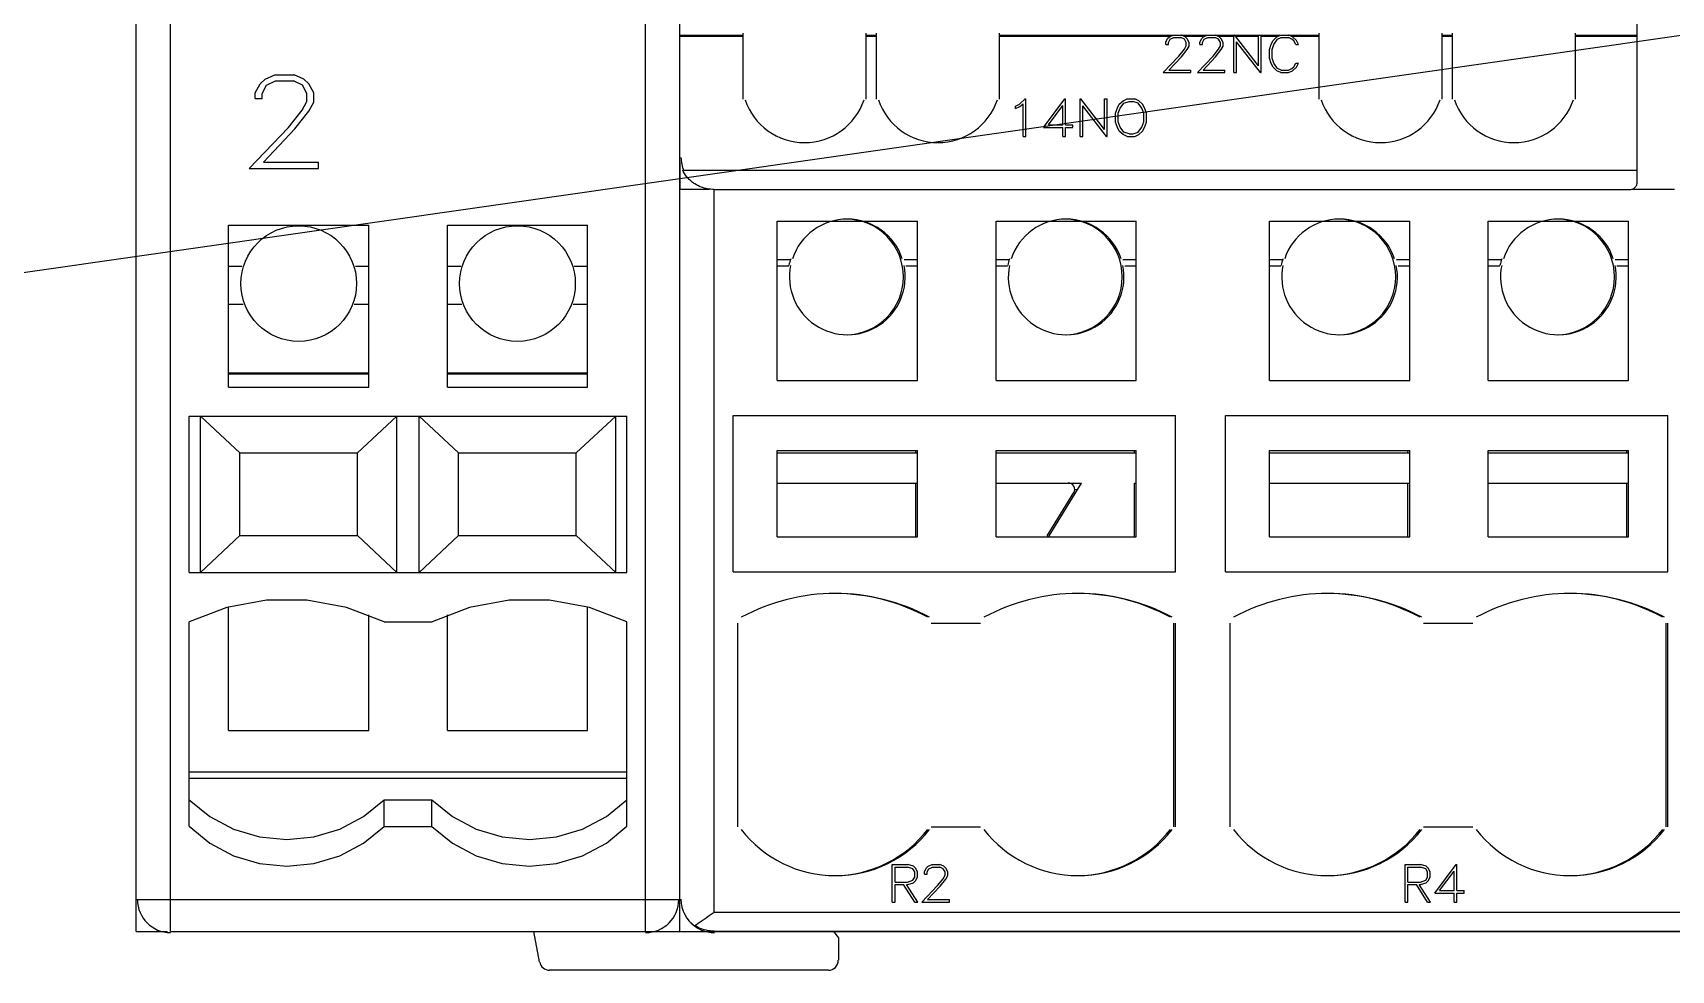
# Model space of a CAD drawing. Header units: millimetres. Extents: x 0 to 1000, y 0 to 1400.
# Drawn here: x 498.71 to 527.76, y 211.92 to 228.55 of the extents above; entities that cross this region are included whole.
import ezdxf

# ---------------------------------------------------------------- set-up
doc = ezdxf.new("R2010")
doc.units = ezdxf.units.MM

msp = doc.modelspace()

# ---------------------------------------------------------------- linework, layer by layer
at = {"layer": 'COMPONENT_DETAIL'}
for p, q in [((500.5455, 212.6088), (500.5455, 270.0576)), ((501.1515, 212.6088), (501.1515, 270.0576)), ((509.5758, 212.6088), (509.5758, 270.0576)), ((510.1818, 213.1748), (510.1818, 269.4916)), ((527.1515, 225.8814), (527.1515, 256.7849)), ((510.1818, 228.5046), (511.303, 228.5046)), ((510.1818, 228.485), (511.303, 228.485)), ((511.303, 227.3695), (511.303, 228.5411)), ((513.4848, 227.3695), (513.4848, 228.5411)), ((513.4848, 228.5046), (513.6667, 228.5046)), ((513.4848, 228.485), (513.6667, 228.485)), ((513.6667, 227.3695), (513.6667, 228.5411)), ((515.8485, 227.3695), (515.8485, 228.5411)), ((515.8485, 228.5046), (518.9291, 228.5046)), ((515.8485, 228.485), (518.8861, 228.485)), ((518.7952, 228.3779), (518.8291, 228.4429)), ((518.7952, 228.338), (518.7952, 228.3779)), ((518.7952, 228.338), (518.8435, 228.338)), ((518.8291, 228.4429), (518.8643, 228.4752)), ((518.8435, 228.3744), (518.875, 228.4329)), ((518.8435, 228.338), (518.8435, 228.3744)), ((518.8643, 228.4752), (518.8861, 228.485)), ((518.875, 228.4329), (518.9377, 228.4624)), ((518.8861, 228.485), (518.9291, 228.5046)), ((518.9291, 228.5046), (518.9339, 228.5068)), ((518.9339, 228.5068), (519.0708, 228.5068)), ((518.9377, 228.4624), (519.0666, 228.4624)), ((519.1298, 228.433), (519.0666, 228.4624)), ((519.0756, 228.5046), (519.0708, 228.5068)), ((519.1176, 228.485), (519.0756, 228.5046)), ((519.0756, 228.5046), (519.5334, 228.5046)), ((519.14, 228.4747), (519.1176, 228.485)), ((519.1176, 228.485), (519.4904, 228.485)), ((519.1608, 228.3744), (519.1298, 228.433)), ((519.1752, 228.4422), (519.14, 228.4747)), ((519.1608, 228.316), (519.1608, 228.3744)), ((519.2096, 228.3772), (519.1752, 228.4422)), ((519.2096, 228.3113), (519.2096, 228.3772)), ((519.3996, 228.3779), (519.4334, 228.4429)), ((519.3996, 228.338), (519.3996, 228.3779)), ((519.3996, 228.338), (519.4478, 228.338)), ((519.4334, 228.4429), (519.4687, 228.4752)), ((519.4478, 228.3744), (519.4794, 228.4329)), ((519.4478, 228.338), (519.4478, 228.3744)), ((519.4687, 228.4752), (519.4904, 228.485)), ((519.4794, 228.4329), (519.542, 228.4624)), ((519.4904, 228.485), (519.5334, 228.5046)), ((519.5334, 228.5046), (519.5383, 228.5068)), ((519.5383, 228.5068), (519.6752, 228.5068)), ((519.542, 228.4624), (519.671, 228.4624)), ((519.7341, 228.433), (519.671, 228.4624)), ((519.6799, 228.5046), (519.6752, 228.5068)), ((519.722, 228.485), (519.6799, 228.5046)), ((519.6799, 228.5046), (520.0061, 228.5046)), ((519.7443, 228.4747), (519.722, 228.485)), ((519.722, 228.485), (520.0061, 228.485)), ((519.7652, 228.3744), (519.7341, 228.433)), ((519.7796, 228.4422), (519.7443, 228.4747)), ((519.7652, 228.316), (519.7652, 228.3744)), ((519.8139, 228.3772), (519.7796, 228.4422)), ((519.8139, 228.3113), (519.8139, 228.3772)), ((520.0061, 228.5068), (520.0172, 228.5068)), ((520.0061, 227.8412), (520.0061, 228.5068)), ((520.0189, 228.5046), (520.0172, 228.5068)), ((520.0341, 228.485), (520.0189, 228.5046)), ((520.0189, 228.5046), (520.4396, 228.5046)), ((520.4396, 227.9629), (520.0341, 228.485)), ((520.0341, 228.485), (520.4396, 228.485)), ((520.4756, 227.8412), (520.0536, 228.385)), ((520.0536, 227.8412), (520.0536, 228.385)), ((520.4396, 228.5068), (520.4872, 228.5068)), ((520.4396, 227.9629), (520.4396, 228.5068)), ((520.4872, 227.8412), (520.4872, 228.5068)), ((520.4872, 228.5046), (520.8333, 228.5046)), ((520.4872, 228.485), (520.7911, 228.485)), ((520.6337, 228.2523), (520.6675, 228.3471)), ((520.6675, 228.3471), (520.7002, 228.4111)), ((520.6812, 228.2507), (520.7137, 228.3414)), ((520.7002, 228.4111), (520.7689, 228.4748)), ((520.7137, 228.3414), (520.7782, 228.4329)), ((520.7689, 228.4748), (520.7911, 228.485)), ((520.7782, 228.4329), (520.8422, 228.4624)), ((520.7911, 228.485), (520.8333, 228.5046)), ((520.8333, 228.5046), (520.838, 228.5068)), ((520.838, 228.5068), (520.9749, 228.5068)), ((520.8422, 228.4624), (520.9712, 228.4624)), ((521.0348, 228.4321), (520.9712, 228.4624)), ((520.9798, 228.5046), (520.9749, 228.5068)), ((521.0228, 228.485), (520.9798, 228.5046)), ((520.9798, 228.5046), (521.5152, 228.5046)), ((521.0445, 228.4752), (521.0228, 228.485)), ((521.0228, 228.485), (521.5152, 228.485)), ((521.0663, 228.4026), (521.0348, 228.4321)), ((521.1127, 228.4117), (521.0445, 228.4752)), ((521.1016, 228.338), (521.0663, 228.4026)), ((521.1016, 228.338), (521.1517, 228.338)), ((521.1517, 228.338), (521.1127, 228.4117)), ((521.5152, 227.3695), (521.5152, 228.5411)), ((523.697, 227.3695), (523.697, 228.5411)), ((523.697, 228.5046), (523.8788, 228.5046)), ((523.697, 228.485), (523.8788, 228.485)), ((523.8788, 227.3695), (523.8788, 228.5411)), ((526.0606, 227.3695), (526.0606, 228.5411)), ((526.0606, 228.5046), (527.1515, 228.5046)), ((526.0606, 228.485), (527.1515, 228.485)), ((518.7525, 227.8412), (519.03, 228.1323)), ((518.8532, 227.8855), (519.0745, 228.1225)), ((519.03, 228.1323), (519.1288, 228.2553)), ((519.0745, 228.1225), (519.1752, 228.2477)), ((519.1288, 228.2553), (519.1608, 228.316)), ((519.1752, 228.2477), (519.2096, 228.3113)), ((519.3569, 227.8412), (519.6344, 228.1323)), ((519.4576, 227.8855), (519.6789, 228.1225)), ((519.6344, 228.1323), (519.7332, 228.2553)), ((519.6789, 228.1225), (519.7796, 228.2477)), ((519.7332, 228.2553), (519.7652, 228.316)), ((519.7796, 228.2477), (519.8139, 228.3113)), ((520.6337, 228.0956), (520.6337, 228.2523)), ((520.6675, 228.0008), (520.6337, 228.0956)), ((520.6812, 228.0972), (520.6812, 228.2507)), ((520.7137, 228.0066), (520.6812, 228.0972)), ((502.8275, 227.7246), (503.0015, 227.8036)), ((503.0015, 227.8036), (503.3437, 227.8036)), ((503.5166, 227.7233), (503.3437, 227.8036)), ((518.7525, 227.8412), (519.2425, 227.8412)), ((518.8532, 227.8855), (519.2425, 227.8855)), ((519.2425, 227.8412), (519.2425, 227.8855)), ((519.3569, 227.8412), (519.8469, 227.8412)), ((519.4576, 227.8855), (519.8469, 227.8855)), ((519.8469, 227.8412), (519.8469, 227.8855)), ((520.0061, 227.8412), (520.0536, 227.8412)), ((520.4756, 227.8412), (520.4872, 227.8412)), ((520.7002, 227.9368), (520.6675, 228.0008)), ((520.7689, 227.8731), (520.7002, 227.9368)), ((520.7782, 227.915), (520.7137, 228.0066)), ((520.838, 227.8412), (520.7689, 227.8731)), ((520.8422, 227.8855), (520.7782, 227.915)), ((520.838, 227.8412), (520.9749, 227.8412)), ((520.8422, 227.8855), (520.9712, 227.8855)), ((520.9712, 227.8855), (521.0348, 227.9158)), ((520.9749, 227.8412), (521.0445, 227.8728)), ((521.0348, 227.9158), (521.0663, 227.9454)), ((521.0445, 227.8728), (521.1127, 227.9362)), ((521.0663, 227.9454), (521.1016, 228.0099)), ((521.1016, 228.0099), (521.1517, 228.0099)), ((521.1127, 227.9362), (521.1517, 228.0099)), ((502.6547, 227.4814), (502.7393, 227.6439)), ((502.6547, 227.3816), (502.6547, 227.4814)), ((502.7393, 227.6439), (502.8275, 227.7246)), ((502.7753, 227.4727), (502.8542, 227.6188)), ((502.7753, 227.3816), (502.7753, 227.4727)), ((502.8542, 227.6188), (503.0108, 227.6926)), ((503.0108, 227.6926), (503.3333, 227.6926)), ((503.4911, 227.6191), (503.3333, 227.6926)), ((503.5688, 227.4727), (503.4911, 227.6191)), ((503.6047, 227.6421), (503.5166, 227.7233)), ((503.5688, 227.3266), (503.5688, 227.4727)), ((503.6906, 227.4797), (503.6047, 227.6421)), ((503.6906, 227.315), (503.6906, 227.4797)), ((502.6547, 227.3816), (502.7753, 227.3816)), ((503.2416, 226.8673), (503.4887, 227.1749)), ((503.4887, 227.1749), (503.5688, 227.3266)), ((503.6047, 227.1558), (503.6906, 227.315)), ((516.1329, 227.248), (516.2025, 227.2809)), ((516.1329, 227.2012), (516.1329, 227.248)), ((516.1329, 227.2012), (516.2118, 227.2376)), ((516.2025, 227.2809), (516.3036, 227.3748)), ((516.2118, 227.2376), (516.2661, 227.2887)), ((516.2661, 226.7092), (516.2661, 227.2887)), ((516.3036, 227.3748), (516.3136, 227.3748)), ((516.3136, 226.7092), (516.3136, 227.3748)), ((516.6303, 226.8676), (517.0075, 227.3748)), ((516.7167, 226.912), (516.9714, 227.2543)), ((516.9714, 226.912), (516.9714, 227.2543)), ((517.0075, 227.3748), (517.0189, 227.3748)), ((517.0189, 226.912), (517.0189, 227.3748)), ((517.2788, 227.3748), (517.2899, 227.3748)), ((517.2788, 226.7092), (517.2788, 227.3748)), ((517.7124, 226.8309), (517.2899, 227.3748)), ((517.7483, 226.7092), (517.3263, 227.253)), ((517.3263, 226.7092), (517.3263, 227.253)), ((517.7124, 227.3748), (517.7599, 227.3748)), ((517.7124, 226.8309), (517.7124, 227.3748)), ((517.7599, 226.7092), (517.7599, 227.3748)), ((517.9064, 227.1203), (517.9407, 227.2151)), ((517.9407, 227.2151), (517.9736, 227.2791)), ((517.9539, 227.1184), (517.9865, 227.209)), ((517.9736, 227.2791), (518.0421, 227.3428)), ((517.9865, 227.209), (518.0511, 227.2996)), ((518.0421, 227.3428), (518.1111, 227.3748)), ((518.0511, 227.2996), (518.1473, 227.3299)), ((518.1111, 227.3748), (518.2478, 227.3748)), ((518.1473, 227.3299), (518.2119, 227.3299)), ((518.3082, 227.2996), (518.2119, 227.3299)), ((518.3172, 227.3428), (518.2478, 227.3748)), ((518.3732, 227.209), (518.3082, 227.2996)), ((518.3852, 227.2791), (518.3172, 227.3428)), ((518.4053, 227.1184), (518.3732, 227.209)), ((518.4186, 227.2151), (518.3852, 227.2791)), ((518.4528, 227.1203), (518.4186, 227.2151)), ((503.353, 226.8428), (503.6047, 227.1558)), ((516.7167, 226.912), (516.9714, 226.912)), ((517.0189, 226.912), (517.1521, 226.912)), ((517.1521, 226.8676), (517.1521, 226.912)), ((517.9064, 226.9636), (517.9064, 227.1203)), ((517.9407, 226.8688), (517.9064, 226.9636)), ((517.9539, 226.965), (517.9539, 227.1184)), ((517.9865, 226.8745), (517.9539, 226.965)), ((518.0511, 226.7838), (517.9865, 226.8745)), ((518.3082, 226.7838), (518.3732, 226.8745)), ((518.3732, 226.8745), (518.4053, 226.965)), ((518.4053, 226.965), (518.4053, 227.1184)), ((518.4186, 226.8688), (518.4528, 226.9636)), ((518.4528, 226.9636), (518.4528, 227.1203)), ((502.5479, 226.1395), (503.2416, 226.8673)), ((502.7997, 226.2505), (503.353, 226.8428)), ((516.2661, 226.7092), (516.3136, 226.7092)), ((516.6303, 226.8676), (516.9714, 226.8676)), ((516.9714, 226.7092), (516.9714, 226.8676)), ((516.9714, 226.7092), (517.0189, 226.7092)), ((517.0189, 226.8676), (517.1521, 226.8676)), ((517.0189, 226.7092), (517.0189, 226.8676)), ((517.2788, 226.7092), (517.3263, 226.7092)), ((517.7483, 226.7092), (517.7599, 226.7092)), ((517.9736, 226.8048), (517.9407, 226.8688)), ((518.0421, 226.7412), (517.9736, 226.8048)), ((518.1111, 226.7092), (518.0421, 226.7412)), ((518.1473, 226.7535), (518.0511, 226.7838)), ((518.1111, 226.7092), (518.2478, 226.7092)), ((518.1473, 226.7535), (518.2198, 226.7535)), ((518.2198, 226.7535), (518.3082, 226.7838)), ((518.2478, 226.7092), (518.3172, 226.7412)), ((518.3172, 226.7412), (518.3852, 226.8048)), ((518.3852, 226.8048), (518.4186, 226.8688)), ((502.5479, 226.1395), (503.7729, 226.1395)), ((502.7997, 226.2505), (503.7729, 226.2505)), ((503.7729, 226.1395), (503.7729, 226.2505)), ((510.1879, 225.7739), (510.1879, 226.2544)), ((510.2475, 226.0781), (510.2324, 226.1078)), ((510.2324, 226.1078), (527.1515, 226.1078)), ((510.2646, 226.0489), (510.2475, 226.0781)), ((510.2836, 226.0204), (510.2646, 226.0489)), ((510.3043, 225.9931), (510.2836, 226.0204)), ((510.1818, 225.7739), (510.7024, 225.7739)), ((510.3265, 225.9672), (510.3043, 225.9931)), ((510.3499, 225.9431), (510.3265, 225.9672)), ((510.3741, 225.9208), (510.3499, 225.9431)), ((510.3986, 225.9004), (510.3741, 225.9208)), ((510.4232, 225.8822), (510.3986, 225.9004)), ((510.4483, 225.8655), (510.4232, 225.8822)), ((510.4744, 225.8498), (510.4483, 225.8655)), ((510.5014, 225.8356), (510.4744, 225.8498)), ((510.529, 225.8225), (510.5014, 225.8356)), ((510.5573, 225.8108), (510.529, 225.8225)), ((510.586, 225.8006), (510.5573, 225.8108)), ((510.6151, 225.7918), (510.586, 225.8006)), ((510.6443, 225.7844), (510.6151, 225.7918)), ((510.6735, 225.7785), (510.6443, 225.7844)), ((510.7027, 225.7739), (510.6735, 225.7785)), ((510.7315, 225.7707), (510.7027, 225.7739)), ((510.76, 225.7689), (510.7315, 225.7707)), ((510.7879, 225.7682), (510.76, 225.7689)), ((510.7879, 225.7682), (527.0303, 225.7682)), ((510.7879, 212.954), (510.7879, 225.7682)), ((527.0303, 225.7682), (527.044, 225.769)), ((527.044, 225.769), (527.0579, 225.7713)), ((527.0579, 225.7713), (527.0716, 225.775)), ((527.0682, 225.7739), (527.8182, 225.7739)), ((527.0716, 225.775), (527.085, 225.7805)), ((527.085, 225.7805), (527.0979, 225.7875)), ((527.0979, 225.7875), (527.11, 225.7962)), ((527.11, 225.7962), (527.1211, 225.8065)), ((527.1211, 225.8065), (527.1309, 225.8183)), ((527.1309, 225.8183), (527.1392, 225.8318)), ((527.1392, 225.8318), (527.1457, 225.8468)), ((527.1457, 225.8468), (527.15, 225.8633)), ((527.15, 225.8633), (527.1515, 225.8814)), ((502.1818, 225.1327), (504.6667, 225.1327)), ((502.1818, 222.2591), (502.1818, 225.1327)), ((504.6667, 222.2591), (504.6667, 225.1327)), ((506.0606, 225.1327), (508.5455, 225.1327)), ((506.0606, 222.2591), (506.0606, 225.1327)), ((508.5455, 222.2591), (508.5455, 225.1327)), ((511.9091, 225.2079), (514.3939, 225.2079)), ((511.9091, 222.3779), (511.9091, 225.2079)), ((514.3939, 222.3779), (514.3939, 225.2079)), ((515.7879, 225.2079), (518.2727, 225.2079)), ((515.7879, 222.3779), (515.7879, 225.2079)), ((518.2727, 222.3779), (518.2727, 225.2079)), ((520.6364, 225.2079), (523.1212, 225.2079)), ((520.6364, 222.3779), (520.6364, 225.2079)), ((523.1212, 222.3779), (523.1212, 225.2079)), ((524.5152, 225.2079), (527, 225.2079)), ((524.5152, 222.3779), (524.5152, 225.2079)), ((527, 222.3779), (527, 225.2079)), ((502.1818, 224.4098), (502.4174, 224.4098)), ((504.4311, 224.4098), (504.6667, 224.4098)), ((506.0606, 224.4098), (506.2962, 224.4098)), ((508.3099, 224.4098), (508.5455, 224.4098)), ((511.9091, 224.5287), (512.1447, 224.5287)), ((511.9091, 224.4155), (512.1123, 224.4155)), ((514.1584, 224.5287), (514.3939, 224.5287)), ((514.1907, 224.4155), (514.3939, 224.4155)), ((515.7879, 224.5287), (516.0234, 224.5287)), ((515.7879, 224.4155), (515.9911, 224.4155)), ((518.0372, 224.5287), (518.2727, 224.5287)), ((518.0695, 224.4155), (518.2727, 224.4155)), ((520.6364, 224.5287), (520.8719, 224.5287)), ((520.6364, 224.4155), (520.8396, 224.4155)), ((522.8857, 224.5287), (523.1212, 224.5287)), ((522.918, 224.4155), (523.1212, 224.4155)), ((524.5152, 224.5287), (524.7507, 224.5287)), ((524.5152, 224.4155), (524.7184, 224.4155)), ((526.7644, 224.5287), (527, 224.5287)), ((526.7968, 224.4155), (527, 224.4155)), ((502.1818, 223.7333), (502.4384, 223.7333)), ((504.4101, 223.7333), (504.6667, 223.7333)), ((506.0606, 223.7333), (506.3172, 223.7333)), ((508.2889, 223.7333), (508.5455, 223.7333)), ((502.1818, 222.5185), (504.6667, 222.5185)), ((506.0606, 222.5185), (508.5455, 222.5185)), ((502.1818, 222.4986), (504.6667, 222.4986)), ((502.1818, 222.2591), (504.6667, 222.2591)), ((506.0606, 222.4986), (508.5455, 222.4986)), ((506.0606, 222.2591), (508.5455, 222.2591)), ((511.9091, 222.3779), (514.3939, 222.3779)), ((515.7879, 222.3779), (518.2727, 222.3779)), ((520.6364, 222.3779), (523.1212, 222.3779)), ((524.5152, 222.3779), (527, 222.3779)), ((501.4849, 221.7497), (509.2424, 221.7497)), ((501.4849, 218.9763), (501.4849, 221.7497)), ((502.3816, 221.0961), (501.6818, 221.7497)), ((501.6818, 218.9763), (501.6818, 221.7497)), ((504.4668, 221.0961), (505.1667, 221.7497)), ((505.1667, 218.9763), (505.1667, 221.7497)), ((506.2604, 221.0961), (505.5606, 221.7497)), ((505.5606, 218.9763), (505.5606, 221.7497)), ((508.3456, 221.0961), (509.0455, 221.7497)), ((509.0455, 218.9763), (509.0455, 221.7497)), ((509.2424, 218.9763), (509.2424, 221.7497)), ((511.1258, 221.761), (518.9712, 221.761)), ((511.1258, 218.9876), (511.1258, 221.761)), ((518.9712, 218.9876), (518.9712, 221.761)), ((519.853, 221.761), (527.6985, 221.761)), ((519.853, 218.9876), (519.853, 221.761)), ((527.6985, 218.9876), (527.6985, 221.761)), ((502.3816, 221.0961), (504.4668, 221.0961)), ((502.3816, 219.6298), (502.3816, 221.0961)), ((504.4668, 219.6298), (504.4668, 221.0961)), ((506.2604, 221.0961), (508.3456, 221.0961)), ((506.2604, 219.6298), (506.2604, 221.0961)), ((508.3456, 219.6298), (508.3456, 221.0961)), ((511.9091, 221.1384), (514.3939, 221.1384)), ((511.9091, 219.6102), (511.9091, 221.1384)), ((511.9091, 221.0988), (514.3636, 221.0988)), ((514.3636, 221.0988), (514.3636, 221.1384)), ((514.3636, 221.0988), (514.3939, 221.0988)), ((514.3939, 219.6102), (514.3939, 221.1384)), ((515.7879, 221.1384), (518.2727, 221.1384)), ((515.7879, 219.6102), (515.7879, 221.1384)), ((515.7879, 221.0988), (518.2424, 221.0988)), ((518.2424, 221.0988), (518.2424, 221.1384)), ((518.2424, 221.0988), (518.2727, 221.0988)), ((518.2727, 219.6102), (518.2727, 221.1384)), ((520.6364, 221.1384), (523.1212, 221.1384)), ((520.6364, 219.6102), (520.6364, 221.1384)), ((520.6364, 221.0988), (523.0909, 221.0988)), ((523.0909, 221.0988), (523.0909, 221.1384)), ((523.0909, 221.0988), (523.1212, 221.0988)), ((523.1212, 219.6102), (523.1212, 221.1384)), ((524.5152, 221.1384), (527, 221.1384)), ((524.5152, 219.6102), (524.5152, 221.1384)), ((524.5152, 221.0988), (526.9697, 221.0988)), ((526.9697, 221.0988), (526.9697, 221.1384)), ((526.9697, 221.0988), (527, 221.0988)), ((527, 219.6102), (527, 221.1384)), ((511.9091, 220.5611), (514.3636, 220.5611)), ((514.3636, 220.5611), (514.3939, 220.5611)), ((514.3636, 219.6102), (514.3636, 220.5611)), ((515.7879, 220.5611), (517.0667, 220.5611)), ((516.7278, 219.6267), (517.303, 220.5611)), ((517.0667, 220.5611), (517.303, 220.5611)), ((518.2424, 220.5611), (518.2727, 220.5611)), ((518.2424, 219.6102), (518.2424, 220.5611)), ((520.6364, 220.5611), (523.0909, 220.5611)), ((523.0909, 220.5611), (523.1212, 220.5611)), ((523.0909, 219.6102), (523.0909, 220.5611)), ((524.5152, 220.5611), (526.9697, 220.5611)), ((526.9697, 220.5611), (527, 220.5611)), ((526.9697, 219.6102), (526.9697, 220.5611)), ((516.697, 219.6272), (517.1697, 220.3913)), ((517.186, 220.4479), (517.2333, 220.4479)), ((501.6818, 218.9763), (502.3816, 219.6298)), ((502.3816, 219.6298), (504.4668, 219.6298)), ((505.1667, 218.9763), (504.4668, 219.6298)), ((505.5606, 218.9763), (506.2604, 219.6298)), ((506.2604, 219.6298), (508.3456, 219.6298)), ((509.0455, 218.9763), (508.3456, 219.6298)), ((511.9091, 219.6102), (514.3939, 219.6102)), ((515.7879, 219.6102), (518.2727, 219.6102)), ((520.6364, 219.6102), (523.1212, 219.6102)), ((524.5152, 219.6102), (527, 219.6102)), ((501.4849, 218.9763), (509.2424, 218.9763)), ((511.1258, 218.9876), (518.9712, 218.9876)), ((519.853, 218.9876), (527.6985, 218.9876)), ((502.8535, 218.4823), (502.1495, 218.3535)), ((503.5708, 218.4823), (502.8535, 218.4823)), ((504.2747, 218.3535), (503.5708, 218.4823)), ((507.1565, 218.4823), (506.4525, 218.3535)), ((507.8738, 218.4823), (507.1565, 218.4823)), ((508.5778, 218.3535), (507.8738, 218.4823)), ((502.1495, 218.3535), (501.4848, 218.1008)), ((502.1818, 216.1746), (502.1818, 218.3624)), ((504.9394, 218.1008), (504.2747, 218.3535)), ((504.6667, 216.1746), (504.6667, 218.2216)), ((506.4525, 218.3535), (505.7879, 218.1008)), ((506.0606, 216.1746), (506.0606, 218.2216)), ((508.5455, 216.1746), (508.5455, 218.3624)), ((509.2424, 218.1008), (508.5778, 218.3535)), ((501.4848, 214.4742), (501.4848, 218.1008)), ((504.9394, 218.1008), (505.7879, 218.1008)), ((509.2424, 214.4742), (509.2424, 218.1008)), ((511.2121, 214.4641), (511.2121, 218.0752)), ((514.6364, 218.0752), (515.5152, 218.0752)), ((518.9394, 214.4641), (518.9394, 218.0752)), ((518.9697, 214.4641), (518.9697, 218.0752)), ((519.9394, 214.4641), (519.9394, 218.0752)), ((523.3636, 218.0752), (523.3939, 218.0752)), ((523.3939, 218.0752), (524.2424, 218.0752)), ((527.6667, 214.4641), (527.6667, 218.0752)), ((527.697, 214.4641), (527.697, 218.0752)), ((502.1818, 216.1746), (504.6667, 216.1746)), ((506.0606, 216.1746), (508.5455, 216.1746)), ((501.4848, 215.4388), (509.2424, 215.4388)), ((501.4848, 215.3256), (509.2424, 215.3256)), ((501.4848, 214.9427), (501.8486, 214.6459)), ((504.5757, 214.645), (504.9397, 214.9416)), ((504.9397, 214.9416), (505.7876, 214.9416)), ((504.9397, 214.473), (504.9397, 214.9416)), ((505.7876, 214.473), (505.7876, 214.9416)), ((505.7876, 214.9416), (506.1516, 214.645)), ((508.8787, 214.6459), (509.2424, 214.9427)), ((501.4848, 214.4742), (501.8486, 214.1751)), ((501.8486, 214.6459), (502.2698, 214.4244)), ((502.2698, 214.4244), (502.7307, 214.2876)), ((503.6933, 214.2873), (504.1543, 214.4238)), ((504.1543, 214.4238), (504.5757, 214.645)), ((504.5757, 214.1742), (504.9397, 214.473)), ((504.9397, 214.473), (505.7876, 214.473)), ((505.7876, 214.473), (506.1516, 214.1742)), ((506.1516, 214.645), (506.5729, 214.4238)), ((506.5729, 214.4238), (507.034, 214.2873)), ((507.9965, 214.2876), (508.4575, 214.4244)), ((508.4575, 214.4244), (508.8787, 214.6459)), ((508.8787, 214.1751), (509.2424, 214.4742)), ((514.6364, 214.4641), (515.5152, 214.4641)), ((523.3636, 214.4641), (523.3939, 214.4641)), ((523.3939, 214.4641), (524.2424, 214.4641)), ((501.8486, 214.1751), (502.2698, 213.9519)), ((502.7307, 214.2876), (503.212, 214.2412)), ((503.212, 214.2412), (503.6933, 214.2873)), ((504.1543, 213.9513), (504.5757, 214.1742)), ((506.1516, 214.1742), (506.5729, 213.9513)), ((507.034, 214.2873), (507.5153, 214.2412)), ((507.5153, 214.2412), (507.9965, 214.2876)), ((508.4575, 213.9519), (508.8787, 214.1751)), ((502.2698, 213.9519), (502.7307, 213.814)), ((502.7307, 213.814), (503.212, 213.7673)), ((503.212, 213.7673), (503.6933, 213.8137)), ((503.6933, 213.8137), (504.1543, 213.9513)), ((506.5729, 213.9513), (507.034, 213.8137)), ((507.034, 213.8137), (507.5153, 213.7673)), ((507.5153, 213.7673), (507.9965, 213.814)), ((507.9965, 213.814), (508.4575, 213.9519)), ((513.9488, 213.7965), (514.2224, 213.7965)), ((513.9488, 213.1309), (513.9488, 213.7965)), ((513.9964, 213.7521), (514.2202, 213.7521)), ((513.9964, 213.4859), (513.9964, 213.7521)), ((514.3152, 213.7217), (514.2202, 213.7521)), ((514.2202, 213.4859), (514.3152, 213.5163)), ((514.3245, 213.7645), (514.2224, 213.7965)), ((514.3468, 213.664), (514.3152, 213.7217)), ((514.3152, 213.5163), (514.3468, 213.574)), ((514.3606, 213.7321), (514.3245, 213.7645)), ((514.3468, 213.574), (514.3468, 213.664)), ((514.3605, 213.5059), (514.3943, 213.5707)), ((514.3943, 213.6672), (514.3606, 213.7321)), ((514.3943, 213.5707), (514.3943, 213.6672)), ((514.5175, 213.6676), (514.5514, 213.7326)), ((514.5175, 213.6277), (514.5175, 213.6676)), ((514.5175, 213.6277), (514.5658, 213.6277)), ((514.5514, 213.7326), (514.5866, 213.7649)), ((514.5658, 213.6642), (514.5973, 213.7226)), ((514.5658, 213.6277), (514.5658, 213.6642)), ((514.5866, 213.7649), (514.6562, 213.7965)), ((514.5973, 213.7226), (514.66, 213.7521)), ((514.6562, 213.7965), (514.7931, 213.7965)), ((514.66, 213.7521), (514.789, 213.7521)), ((514.7523, 213.422), (514.8511, 213.545)), ((514.8521, 213.7227), (514.789, 213.7521)), ((514.8623, 213.7644), (514.7931, 213.7965)), ((514.7968, 213.4122), (514.8975, 213.5374)), ((514.8511, 213.545), (514.8831, 213.6057)), ((514.8831, 213.6642), (514.8521, 213.7227)), ((514.8975, 213.7319), (514.8623, 213.7644)), ((514.8831, 213.6057), (514.8831, 213.6642)), ((514.9319, 213.6669), (514.8975, 213.7319)), ((514.8975, 213.5374), (514.9319, 213.6011)), ((514.9319, 213.6011), (514.9319, 213.6669)), ((523.0398, 213.7965), (523.3133, 213.7965)), ((523.0398, 213.1309), (523.0398, 213.7965)), ((523.0873, 213.7521), (523.3111, 213.7521)), ((523.0873, 213.4859), (523.0873, 213.7521)), ((523.4061, 213.7217), (523.3111, 213.7521)), ((523.3111, 213.4859), (523.4061, 213.5163)), ((523.4154, 213.7645), (523.3133, 213.7965)), ((523.4377, 213.664), (523.4061, 213.7217)), ((523.4061, 213.5163), (523.4377, 213.574)), ((523.4515, 213.7321), (523.4154, 213.7645)), ((523.4377, 213.574), (523.4377, 213.664)), ((523.4514, 213.5059), (523.4852, 213.5707)), ((523.4852, 213.6672), (523.4515, 213.7321)), ((523.4852, 213.5707), (523.4852, 213.6672)), ((523.5665, 213.2893), (523.9436, 213.7965)), ((523.6528, 213.3337), (523.9075, 213.676)), ((523.9075, 213.3337), (523.9075, 213.676)), ((523.9436, 213.7965), (523.955, 213.7965)), ((523.955, 213.3337), (523.955, 213.7965)), ((513.9964, 213.4859), (514.2202, 213.4859)), ((513.9964, 213.4415), (514.15, 213.4415)), ((513.9964, 213.1309), (513.9964, 213.4415)), ((514.3489, 213.1309), (514.15, 213.4415)), ((514.4003, 213.1309), (514.2014, 213.4415)), ((514.2014, 213.4415), (514.2222, 213.4415)), ((514.2222, 213.4415), (514.3244, 213.4735)), ((514.3244, 213.4735), (514.3605, 213.5059)), ((514.4748, 213.1309), (514.7523, 213.422)), ((514.5755, 213.1752), (514.7968, 213.4122)), ((523.0873, 213.4859), (523.3111, 213.4859)), ((523.0873, 213.4415), (523.2409, 213.4415)), ((523.0873, 213.1309), (523.0873, 213.4415)), ((523.4398, 213.1309), (523.2409, 213.4415)), ((523.4912, 213.1309), (523.2923, 213.4415)), ((523.2923, 213.4415), (523.3131, 213.4415)), ((523.3131, 213.4415), (523.4153, 213.4735)), ((523.4153, 213.4735), (523.4514, 213.5059)), ((523.5665, 213.2893), (523.9075, 213.2893)), ((523.6528, 213.3337), (523.9075, 213.3337)), ((523.9075, 213.1309), (523.9075, 213.2893)), ((523.955, 213.3337), (524.0882, 213.3337)), ((523.955, 213.2893), (524.0882, 213.2893)), ((523.955, 213.1309), (523.955, 213.2893)), ((524.0882, 213.2893), (524.0882, 213.3337)), ((500.5455, 213.1748), (510.1818, 213.1748)), ((510.1818, 212.6088), (510.1818, 213.1716)), ((510.7192, 212.9044), (510.7539, 212.9295)), ((510.7539, 212.9295), (510.7879, 212.954)), ((510.7879, 212.954), (536.8485, 212.954)), ((513.9488, 213.1309), (513.9964, 213.1309)), ((514.3489, 213.1309), (514.4003, 213.1309)), ((514.4748, 213.1309), (514.9648, 213.1309)), ((514.5755, 213.1752), (514.9648, 213.1752)), ((514.9648, 213.1309), (514.9648, 213.1752)), ((523.0398, 213.1309), (523.0873, 213.1309)), ((523.4398, 213.1309), (523.4912, 213.1309)), ((523.9075, 213.1309), (523.955, 213.1309)), ((510.4447, 212.7139), (510.4764, 212.7345)), ((510.4764, 212.695), (510.4447, 212.7139)), ((510.4764, 212.7345), (510.5093, 212.7565)), ((510.5093, 212.6779), (510.4764, 212.695)), ((510.5093, 212.7565), (510.5431, 212.7797)), ((510.5431, 212.6627), (510.5093, 212.6779)), ((510.5431, 212.7797), (510.5778, 212.8037)), ((510.5778, 212.6496), (510.5431, 212.6627)), ((510.5778, 212.8037), (510.613, 212.8285)), ((510.613, 212.6385), (510.5778, 212.6496)), ((510.613, 212.8285), (510.6485, 212.8537)), ((510.6485, 212.6297), (510.613, 212.6385)), ((510.6485, 212.8537), (510.684, 212.8791)), ((510.684, 212.8791), (510.7192, 212.9044)), ((500.5455, 212.6088), (501.0909, 212.6088)), ((501.0909, 212.6088), (501.0909, 212.6116)), ((501.1515, 212.6088), (509.5758, 212.6088)), ((507.6924, 212.0684), (507.5926, 212.6088)), ((509.3113, 212.6066), (510.9063, 212.6066)), ((509.6364, 212.6088), (509.6364, 212.6116)), ((509.6364, 212.6088), (510.1818, 212.6088)), ((510.684, 212.6229), (510.6485, 212.6297)), ((510.7192, 212.6182), (510.684, 212.6229)), ((510.7539, 212.6154), (510.7192, 212.6182)), ((510.7879, 212.6145), (510.7539, 212.6154)), ((510.7879, 212.6145), (536.8485, 212.6145)), ((510.7939, 212.6088), (513.8788, 212.6088)), ((510.9063, 212.6066), (510.9063, 212.6088)), ((512.9977, 212.4934), (512.9112, 212.6088)), ((512.9977, 212.0972), (512.9977, 212.4934)), ((513.8788, 212.6088), (513.8788, 212.6145)), ((513.8788, 212.6088), (516.303, 212.6088)), ((516.303, 212.6088), (516.303, 212.6145)), ((516.303, 212.6088), (522.6061, 212.6088)), ((516.8106, 212.6088), (516.8124, 212.6088)), ((516.8124, 212.6088), (516.8141, 212.6088)), ((516.8141, 212.6088), (516.8159, 212.6088)), ((516.8159, 212.6088), (516.8176, 212.6088)), ((516.8176, 212.6088), (516.8194, 212.6088)), ((516.8194, 212.6088), (516.8211, 212.6088)), ((518.2698, 212.6088), (518.2715, 212.6088)), ((518.2733, 212.6088), (518.2715, 212.6088)), ((518.2733, 212.6088), (518.2751, 212.6088)), ((518.2751, 212.6088), (518.2768, 212.6088)), ((518.2768, 212.6088), (518.2785, 212.6088)), ((518.2785, 212.6088), (518.2803, 212.6088)), ((522.6061, 212.6088), (522.6061, 212.6145)), ((522.6061, 212.6088), (525.0303, 212.6088)), ((525.0303, 212.6088), (525.0303, 212.6145)), ((525.0303, 212.6088), (531.3333, 212.6088)), ((507.8716, 211.9274), (512.8159, 211.9274))]:
    msp.add_line(p, q, dxfattribs=at)
for centre in [(503.4242, 224.0985), (507.303, 224.0985)]:
    msp.add_circle(centre, 1.0256, dxfattribs=at)
for centre, radius, start, end in [((512.3939, 227.7136), 1.1134, 198.6638, 341.3362), ((514.7576, 227.7136), 1.1134, 198.6638, 341.3362), ((522.6061, 227.7136), 1.1134, 198.6638, 341.3362), ((524.9697, 227.7136), 1.1134, 198.6638, 341.3362), ((510.7879, 226.3342), 0.586, 180, 203.5782), ((513.1515, 224.2174), 1.0256, 90, 161.6823), ((513.1212, 224.2174), 1.0256, 270.8185, 89.1815), ((513.1515, 224.2174), 1.0256, 18.3177, 90), ((517.0303, 224.2174), 1.0256, 90, 161.6823), ((517, 224.2174), 1.0256, 270.8185, 89.1815), ((517.0303, 224.2174), 1.0256, 18.3177, 90), ((521.8788, 224.2174), 1.0256, 90, 161.6823), ((521.8485, 224.2174), 1.0256, 270.8185, 89.1815), ((521.8788, 224.2174), 1.0256, 18.3177, 90), ((525.7576, 224.2174), 1.0256, 90, 161.6823), ((525.7273, 224.2174), 1.0256, 270.8185, 89.1815), ((525.7576, 224.2174), 1.0256, 18.3177, 90), ((513.1212, 224.2174), 1.0256, 161.6823, 168.463), ((513.1515, 224.2174), 1.0256, 168.463, 11.537), ((517, 224.2174), 1.0256, 161.6823, 168.463), ((517.0303, 224.2174), 1.0256, 168.463, 11.537), ((521.8485, 224.2174), 1.0256, 161.6823, 168.463), ((521.8788, 224.2174), 1.0256, 168.463, 11.537), ((525.7273, 224.2174), 1.0256, 161.6823, 168.463), ((525.7576, 224.2174), 1.0256, 168.463, 11.537), ((517.0647, 220.4479), 0.1172, 330.0041, 89.0733), ((517.0122, 219.4576), 0.3518, 150.055, 153.3081), ((516.9905, 219.4857), 0.293, 150.1012, 153.893), ((512.9394, 215.0867), 3.5162, 61.641, 118.359), ((512.9091, 215.0867), 3.5162, 61.641, 89.7632), ((517.2424, 215.0867), 3.5162, 61.641, 118.359), ((517.2121, 215.0867), 3.5162, 61.641, 89.7632), ((521.6667, 215.0867), 3.5162, 61.641, 118.359), ((521.6364, 215.0867), 3.5162, 61.641, 89.7632), ((525.9697, 215.0867), 3.5162, 61.641, 118.359), ((525.9394, 215.0867), 3.5162, 61.641, 89.7632), ((512.9394, 215.7088), 2.1096, 217.653, 322.347), ((512.9091, 215.7088), 2.1096, 270.3979, 322.347), ((517.2424, 215.7088), 2.1096, 217.653, 322.347), ((517.2121, 215.7088), 2.1096, 270.3979, 322.347), ((521.6667, 215.7088), 2.1096, 217.653, 322.347), ((521.6364, 215.7088), 2.1096, 270.3979, 322.347), ((525.9697, 215.7088), 2.1096, 217.653, 322.347), ((525.9394, 215.7088), 2.1096, 270.3979, 322.347), ((501.1515, 213.1748), 0.586, 180, 269.9999), ((509.5758, 213.1748), 0.586, 270, 0), ((510.7879, 213.1804), 0.586, 179.9999, 235.5139), ((510.7939, 213.1748), 0.586, 224.5515, 270), ((507.6794, 212.7199), 1.5823, 355.7513, 355.8325), ((507.8716, 212.0972), 0.1758, 189.7798, 270.0019), ((512.8158, 212.0973), 0.1759, 270.0211, 359.9788)]:
    msp.add_arc(centre, radius, start, end, dxfattribs=at)
at = {"layer": 'WIRE'}
msp.add_line((416.9065, 212.625), (713.2355, 255), dxfattribs=at)

doc.saveas('drawing.dxf')
